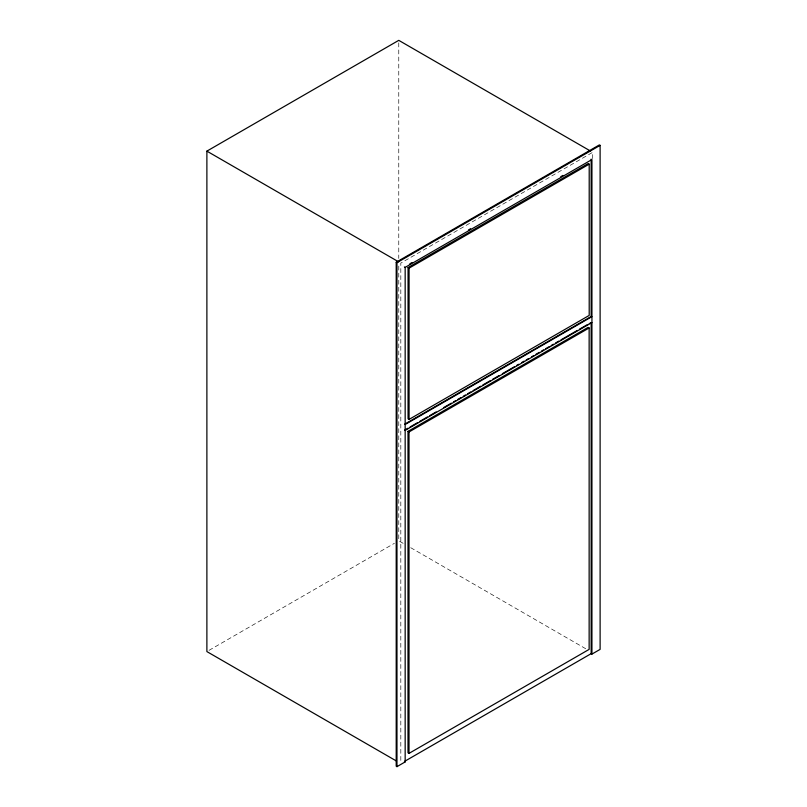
<?xml version="1.0" encoding="UTF-8"?>
<svg xmlns="http://www.w3.org/2000/svg" width="807" height="807" viewBox="0 0 807 807"><rect width="100%" height="100%" fill="white"/><g stroke="black" fill="none" stroke-linecap="round" stroke-linejoin="round"><path stroke-width="0.61" stroke-dasharray="4.04 3.03" d="M209.063 650.321L394.401 543.323M403.127 543.313L398.769 540.801L398.769 264.736M410.753 547.721L586.164 648.989M592.701 158.616L592.701 152.311L400.817 263.102L400.817 762.292M398.769 42.872L398.769 258.432"/><path stroke-width="1.21" d="M396.459 761.031L206.885 651.582L206.885 151.131L398.769 40.35L590.522 151.06M591.934 654.094L591.934 159.554L405.164 267.379L405.164 761.919L396.973 766.65L396.207 766.206L396.207 262.214L599.349 144.927L600.115 145.371L600.115 649.373L591.934 654.094L591.158 653.65L591.158 322.699M396.207 262.214L396.973 262.658L600.115 145.371M409.825 263.808L411.994 262.547M468.464 229.955L470.632 228.694M560.754 176.662L562.933 175.412M408.06 267.551L588.172 163.569L589.201 164.154L589.201 315.416L409.078 419.398L408.06 418.813L408.06 267.551L409.078 268.146L589.201 164.154M407.908 428.214L404.65 430.101L405.164 430.393L591.904 322.578L589.221 323.536M410.077 426.964L417.683 422.575M419.852 421.325L427.448 416.937M429.627 415.686L436.133 411.923M443.739 407.535L451.335 403.147M453.514 401.896L455.683 400.635M457.851 399.384L461.11 397.508M463.279 396.247L465.447 394.996M467.626 393.745L470.885 391.859M473.053 390.608L480.649 386.22M482.828 384.969L490.424 380.581M492.593 379.32L499.109 375.568M502.368 373.681L514.311 366.792M516.48 365.531L518.649 364.28M521.907 362.404L524.086 361.143M526.255 359.892L528.424 358.641M531.682 356.755L533.851 355.504M536.03 354.253L539.278 352.366M541.457 351.116L543.625 349.865M545.794 348.614L549.053 346.728M551.221 345.477L553.4 344.226M555.569 342.965L558.827 341.089M560.996 339.838L577.287 330.436M579.456 329.175L587.052 324.787M407.999 431.362L588.111 327.37L589.14 327.965L589.14 649.383L409.018 753.375L407.999 752.78L407.999 431.362L409.018 431.957L589.14 327.965M591.612 653.398L404.398 761.475L405.164 761.919M206.885 151.131L398.638 261.841M404.398 266.935L405.164 267.379M591.158 159.11L591.158 316.405M409.078 268.146L409.078 419.398M409.018 431.957L409.018 753.375M396.973 262.658L396.973 766.65M591.4 316.374L404.65 424.189L405.164 424.482L591.904 316.667L591.4 316.374"/></g></svg>
